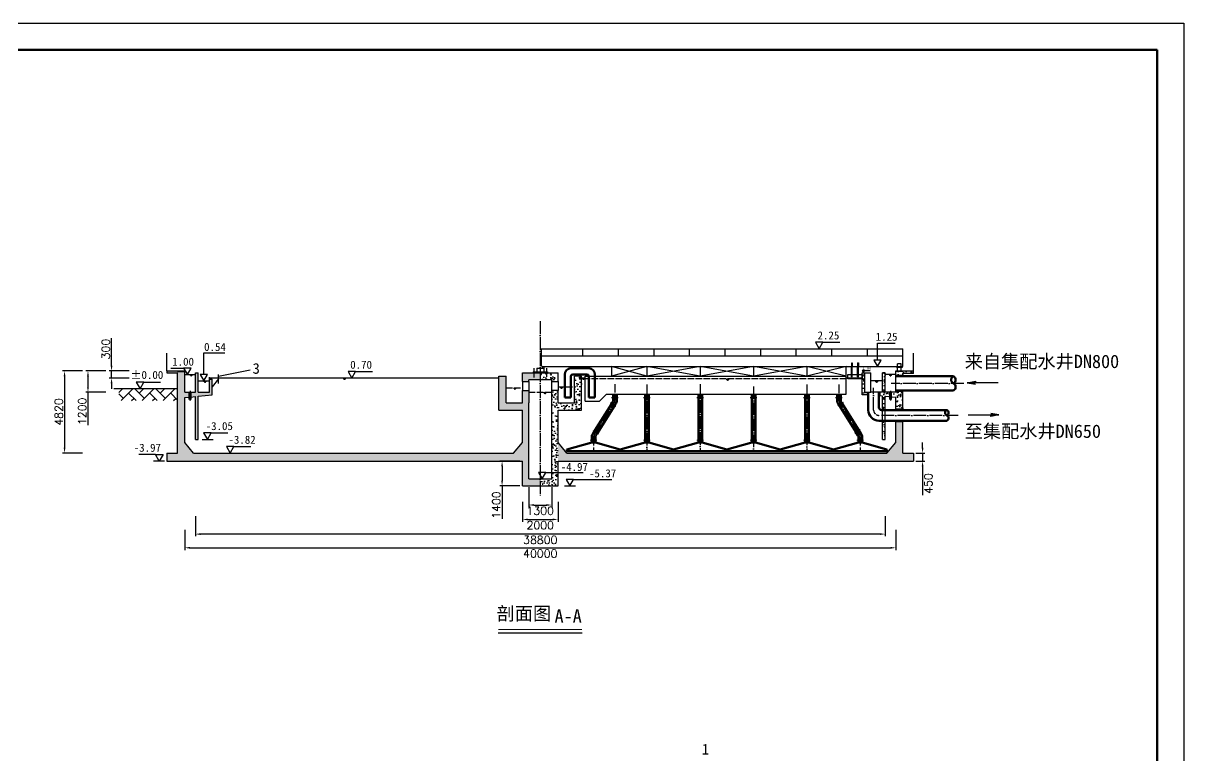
# Model space of a CAD drawing. Header units: millimetres. Extents: x 86531 to 531544, y 38321 to 278850.
# Drawn here: x 147402 to 212681, y 102821 to 144023 of the extents above; entities that cross this region are included whole.
import ezdxf

# ---------------------------------------------------------------- set-up
doc = ezdxf.new("R2010")
doc.units = ezdxf.units.MM
doc.linetypes.add('ACAD_ISO02W100', pattern=[15, 12, -3])
doc.linetypes.add('ACAD_ISO04W100', pattern=[30, 24, -3, 0, -3])
for name, color, linetype, lineweight in [('tukuang', 7, 'Continuous', 60), ('墙体', 7, 'Continuous', 30), ('墙体虚线', 7, 'ACAD_ISO02W100', 30), ('管线', 3, 'Continuous', 50), ('管线虚线', 3, 'ACAD_ISO02W100', 50)]:
    doc.layers.add(name, color=color, linetype=linetype, lineweight=lineweight)
for name, color, linetype in [('中心线', 1, 'ACAD_ISO04W100'), ('细实线', 7, 'Continuous'), ('虚线', 5, 'ACAD_ISO02W100'), ('辅助线', 5, 'Continuous')]:
    doc.layers.add(name, color=color, linetype=linetype)
doc.styles.get("Standard").update_dxf_attribs({"font": 'txt', "bigfont": 'gbcbig.shx'})
doc.dimstyles.new('二沉池', dxfattribs={"dimscale": 0, "dimtxt": 250, "dimasz": 300, "dimexe": 125, "dimexo": 125, "dimgap": 100, "dimtad": 2, "dimdec": 0, "dimtxsty": 'Standard', "dimcen": 2.5, "dimclrt": 7, "dimadec": 0, "dimazin": 0, "dimtfac": 1, "dimtdec": 0, "dimtmove": 0, "dimatfit": 3, "dimfxl": 1000, "dimfxlon": 1, "dimarcsym": 0})
pattern_1 = [(50, (95610.1, 93597.6), (546.554, -47.8173), [57.15, -628.65]), (355, (95610.1, 93597.6), (-105.7285, 573.17), [45.72, -502.92]), (100.451, (95655.65, 93593.6), (440.8275, 525.35), [48.57, -534.27]), (46.1842, (95610.1, 93750), (813.237, -126.127), [85.725, -942.975]), (96.6356, (95677.9, 93739.5), (712.2127, 742.2767), [72.855, -801.405]), (351.184, (95610.1, 93750), (712.214, 742.2754), [68.58, -754.38]), (21, (95686.3, 93711.9), (454.8446, -306.7966), [57.15, -628.65]), (326, (95686.3, 93711.9), (185.406, 552.564), [45.72, -502.92]), (71.4514, (95724.2, 93686.33), (640.2495, 245.7686), [48.57, -534.27]), (37.5, (95610.1, 93597.6), (9.2658, 253.6651), [0, -496.824, 0, -510.54, 0, -504.825]), (7.5, (95610.1, 93597.6), (200.459, 300.5417), [0, -291.084, 0, -485.394, 0, -192.405]), (327.5, (95440.18, 93597.6), (406.7718, -17.18623), [0, -190.5, 0, -594.36, 0, -788.67]), (317.5, (95363.98, 93597.6), (444.3875, 76.2795), [0, -247.65, 0, -394.716, 0, -560.07])]

# ---------------------------------------------------------------- blocks, each defined once
blk = doc.blocks.new('*D15')
at = {"color": 0, "lineweight": -2, "transparency": 16777216}
for p, q in [((175485, 117113), (175485, 115988)), ((177485, 117113), (177485, 115988)), ((175785, 116113), (177185, 116113))]:
    blk.add_line(p, q, dxfattribs=at)
at = {"color": 0, "transparency": 16777216}
for points in [[(175785, 116163), (175785, 116063), (175485, 116113)], [(177185, 116163), (177185, 116063), (177485, 116113)]]:
    blk.add_solid(points, dxfattribs=at)
at = {"layer": 'Defpoints', "color": 0, "transparency": 16777216}
for p in [(175485, 117998), (177485, 117998), (177485, 116113)]:
    blk.add_point(p, dxfattribs=at)
at = {"color": 7, "transparency": 16777216, "insert": (176485, 115788), "char_height": 450, "attachment_point": 5}
blk.add_mtext('2000', dxfattribs=at)
blk = doc.blocks.new('*D16')
at = {"color": 0, "lineweight": -2, "transparency": 16777216}
for p, q in [((175835, 117925), (175835, 116800)), ((177135, 117925), (177135, 116800)), ((176135, 116925), (176835, 116925))]:
    blk.add_line(p, q, dxfattribs=at)
at = {"color": 0, "transparency": 16777216}
for points in [[(176135, 116975), (176135, 116875), (175835, 116925)], [(176835, 116975), (176835, 116875), (177135, 116925)]]:
    blk.add_solid(points, dxfattribs=at)
at = {"layer": 'Defpoints', "color": 0, "transparency": 16777216}
for p in [(175835, 118398), (177135, 118398), (177135, 116925)]:
    blk.add_point(p, dxfattribs=at)
at = {"color": 7, "transparency": 16777216, "insert": (176485, 116600), "char_height": 450, "attachment_point": 5}
blk.add_mtext('1300', dxfattribs=at)
blk = doc.blocks.new('*D17')
at = {"color": 0, "lineweight": -2, "transparency": 16777216}
for p, q in [((157085, 116290), (157085, 115165)), ((195885, 116290), (195885, 115165)), ((195585, 115290), (157385, 115290))]:
    blk.add_line(p, q, dxfattribs=at)
at = {"color": 0, "transparency": 16777216}
for points in [[(157385, 115340), (157385, 115240), (157085, 115290)], [(195585, 115340), (195585, 115240), (195885, 115290)]]:
    blk.add_solid(points, dxfattribs=at)
at = {"layer": 'Defpoints', "color": 0, "transparency": 16777216}
for p in [(157085, 120618), (195885, 120618), (157085, 115290)]:
    blk.add_point(p, dxfattribs=at)
at = {"color": 7, "transparency": 16777216, "insert": (176485, 114965), "char_height": 450, "attachment_point": 5}
blk.add_mtext('38800', dxfattribs=at)
blk = doc.blocks.new('*D18')
at = {"color": 0, "lineweight": -2, "transparency": 16777216}
for p, q in [((156485, 115520), (156485, 114395)), ((196485, 115520), (196485, 114395)), ((156785, 114520), (196185, 114520))]:
    blk.add_line(p, q, dxfattribs=at)
at = {"color": 0, "transparency": 16777216}
for points in [[(156785, 114570), (156785, 114470), (156485, 114520)], [(196185, 114570), (196185, 114470), (196485, 114520)]]:
    blk.add_solid(points, dxfattribs=at)
at = {"layer": 'Defpoints', "color": 0, "transparency": 16777216}
for p in [(156485, 120448), (196485, 120448), (196485, 114520)]:
    blk.add_point(p, dxfattribs=at)
at = {"color": 7, "transparency": 16777216, "insert": (176485, 114195), "char_height": 450, "attachment_point": 5}
blk.add_mtext('40000', dxfattribs=at)
blk = doc.blocks.new('*D19')
at = {"color": 0, "lineweight": -2, "transparency": 16777216}
for p, q in [((150728, 124468), (149603, 124468)), ((149728, 124168), (149728, 120148)), ((150728, 119848), (149603, 119848))]:
    blk.add_line(p, q, dxfattribs=at)
at = {"color": 0, "transparency": 16777216}
for points in [[(149678, 124168), (149778, 124168), (149728, 124468)], [(149678, 120148), (149778, 120148), (149728, 119848)]]:
    blk.add_solid(points, dxfattribs=at)
at = {"layer": 'Defpoints', "color": 0, "transparency": 16777216}
for p in [(156085, 124468), (149728, 119848), (156085, 119848)]:
    blk.add_point(p, dxfattribs=at)
at = {"color": 7, "transparency": 16777216, "insert": (149403, 122158), "char_height": 450, "attachment_point": 5, "rotation": 90}
blk.add_mtext('4820', dxfattribs=at)
blk = doc.blocks.new('*D20')
at = {"color": 0, "lineweight": -2, "transparency": 16777216}
for p, q in [((152045, 124468), (150920, 124468)), ((151045, 124168), (151045, 123568)), ((152045, 123268), (150920, 123268)), ((151045, 123268), (151045, 121418))]:
    blk.add_line(p, q, dxfattribs=at)
at = {"color": 0, "transparency": 16777216}
for points in [[(150995, 124168), (151095, 124168), (151045, 124468)], [(150995, 123568), (151095, 123568), (151045, 123268)]]:
    blk.add_solid(points, dxfattribs=at)
at = {"layer": 'Defpoints', "color": 0, "transparency": 16777216}
for p in [(156485, 124468), (151045, 123268), (156485, 123268)]:
    blk.add_point(p, dxfattribs=at)
at = {"color": 7, "transparency": 16777216, "insert": (150720, 122193), "char_height": 450, "attachment_point": 5, "rotation": 90}
blk.add_mtext('1200', dxfattribs=at)
blk = doc.blocks.new('*D21')
at = {"color": 0, "lineweight": -2, "transparency": 16777216}
for p, q in [((175337, 119398), (174212, 119398)), ((174337, 119098), (174337, 118298)), ((175337, 117998), (174212, 117998)), ((174337, 117998), (174337, 116148))]:
    blk.add_line(p, q, dxfattribs=at)
at = {"color": 0, "transparency": 16777216}
for points in [[(174287, 119098), (174387, 119098), (174337, 119398)], [(174287, 118298), (174387, 118298), (174337, 117998)]]:
    blk.add_solid(points, dxfattribs=at)
at = {"layer": 'Defpoints', "color": 0, "transparency": 16777216}
for p in [(175485, 119398), (174337, 117998), (175485, 117998)]:
    blk.add_point(p, dxfattribs=at)
at = {"color": 7, "transparency": 16777216, "insert": (174012, 116923), "char_height": 450, "attachment_point": 5, "rotation": 90}
blk.add_mtext('1400', dxfattribs=at)
blk = doc.blocks.new('*D22')
at = {"color": 0, "lineweight": -2, "transparency": 16777216}
for p, q in [((152371, 124768), (152371, 126318)), ((153371, 124468), (152246, 124468)), ((153371, 124068), (152246, 124068)), ((152371, 124068), (152371, 124468)), ((152371, 123768), (152371, 123468))]:
    blk.add_line(p, q, dxfattribs=at)
at = {"color": 0, "transparency": 16777216}
for points in [[(152321, 124768), (152421, 124768), (152371, 124468)], [(152321, 123768), (152421, 123768), (152371, 124068)]]:
    blk.add_solid(points, dxfattribs=at)
at = {"layer": 'Defpoints', "color": 0, "transparency": 16777216}
for p in [(152371, 124468), (156485, 124468), (157885, 124068)]:
    blk.add_point(p, dxfattribs=at)
at = {"color": 7, "transparency": 16777216, "insert": (152046, 125693), "char_height": 450, "attachment_point": 5, "rotation": 90}
blk.add_mtext('300', dxfattribs=at)
blk = doc.blocks.new('*D23')
at = {"color": 0, "lineweight": -2, "transparency": 16777216}
for p, q in [((197989, 120148), (197989, 120448)), ((197610, 119848), (198114, 119848)), ((197989, 119848), (197989, 119398)), ((197610, 119398), (198114, 119398)), ((197989, 119098), (197989, 117473))]:
    blk.add_line(p, q, dxfattribs=at)
at = {"color": 0, "transparency": 16777216}
for points in [[(197939, 120148), (198039, 120148), (197989, 119848)], [(197939, 119098), (198039, 119098), (197989, 119398)]]:
    blk.add_solid(points, dxfattribs=at)
at = {"layer": 'Defpoints', "color": 0, "transparency": 16777216}
for p in [(197485, 119848), (197485, 119398), (197989, 119398)]:
    blk.add_point(p, dxfattribs=at)
at = {"color": 7, "transparency": 16777216, "insert": (198314, 118135), "char_height": 450, "attachment_point": 5, "rotation": 90}
blk.add_mtext('450', dxfattribs=at)

msp = doc.modelspace()

# ---------------------------------------------------------------- hatches: boundary and pattern name
h = msp.add_hatch()
h.set_pattern_fill('AR-HBONE', color=256, scale=104.47541, style=0)
h.set_pattern_definition([(45, (146831.46, 73573.64), (5e-14, 591.002), [1253.705, -417.902]), (135, (147126.96, 73869.14), (5e-14, 591.002), [1253.705, -417.902])])
h.paths.add_polyline_path([(156086.06549, 123454.09941), (152783.26105, 123454.09941), (152783.26105, 122794.58066), (156086.06549, 122794.58066)])
at = {"layer": '墙体', "lineweight": -3}
h = msp.add_hatch(dxfattribs=at)
h.set_pattern_fill('AR-CONC', color=256, scale=3, style=0)
h.set_pattern_definition(pattern_1)
h.paths.add_polyline_path([(175835.23077, 122667.59865), (175835.23077, 123367.59865), (175485.23077, 123367.59865), (175485.23077, 122667.59865), (174560.23077, 122667.59865), (174560.23077, 124167.59865), (174160.23077, 124167.59865), (174160.23077, 122267.59865), (175485.23077, 122267.59865), (175485.23077, 120438.46055), (174985.23077, 119847.59865), (156985.23077, 119847.59865), (156485.23077, 120447.56963), (156485.23077, 122967.59865), (156760.23077, 122994.21156), (156760.23077, 123267.59865), (156485.23077, 123267.59865), (156485.23077, 124437.59865), (156085.23077, 124437.59865), (156085.23077, 124467.59865), (155485.23077, 124467.59865), (155485.23077, 124367.59865), (156085.23077, 124367.59865), (156085.23077, 120597.59865), (156085.23077, 119847.59865), (155485.23077, 119847.59865), (155485.23077, 119397.59865), (175485.23077, 119397.59865), (175485.23077, 117997.59865), (176485.23077, 117997.59865), (176485.23077, 118397.59865), (175835.23077, 118397.59865)])
h.paths.add_polyline_path([(156485.23077, 124467.59865), (156085.23077, 124467.59865), (156085.23077, 124437.59865), (156485.23077, 124437.59865)])
h.paths.add_polyline_path([(158035.23077, 124007.59865), (157885.23077, 124007.59865), (157885.23077, 123267.59865), (157235.23077, 123267.59865), (157235.23077, 124367.59865), (157085.23077, 124367.59865), (157085.23077, 123267.59865), (156810.23077, 123267.59865), (156810.23077, 122999.05027), (157085.23077, 123025.66317), (157085.23077, 120617.59865), (157235.23077, 120617.59865), (157235.23077, 123040.1793), (158035.23077, 123117.59865)], flags=17)
h.paths.add_polyline_path([(176080.23077, 124352.59865), (176080.23077, 124367.59865), (175485.23077, 124367.59865), (175485.23077, 123867.59865), (175835.23077, 123867.59865), (175835.23077, 123967.59865), (176485.23077, 123967.59865), (176485.23077, 124367.59865), (176180.23077, 124367.59865), (176180.23077, 124352.59865)])
h = msp.add_hatch(dxfattribs=at)
h.set_pattern_fill('AR-CONC', color=256, scale=3, style=0)
h.set_pattern_definition(pattern_1)
h.paths.add_polyline_path([(178810.23077, 124167.59865), (178410.23077, 124167.59865), (178410.23077, 122667.59865), (177485.23077, 122667.59865), (177485.23077, 123367.59865), (177135.23077, 123367.59865), (177135.23077, 118397.59865), (176485.23077, 118397.59865), (176485.23077, 117997.59865), (177485.23077, 117997.59865), (177485.23077, 122267.59865), (178810.23077, 122267.59865)])
h.paths.add_polyline_path([(177485.23077, 124367.59865), (176890.23077, 124367.59865), (176890.23077, 124352.59865), (176790.23077, 124352.59865), (176790.23077, 124367.59865), (176485.23077, 124367.59865), (176485.23077, 123967.59865), (177135.23077, 123967.59865), (177135.23077, 123867.59865), (177485.23077, 123867.59865)])
h = msp.add_hatch(dxfattribs=at)
h.set_pattern_fill('AR-CONC', color=256, scale=3, style=0)
h.set_pattern_definition(pattern_1)
h.paths.add_polyline_path([(195885.23077, 121667.59865), (195735.23077, 121667.59865), (195735.23077, 120617.59865), (195885.23077, 120617.59865)])
h.paths.add_polyline_path([(195885.23077, 123025.66317), (196160.23077, 122999.05027), (196160.23077, 123267.59865), (195885.23077, 123267.59865), (195885.23077, 124367.59865), (195735.23077, 124367.59865), (195735.23077, 123267.59865), (195560.23077, 123267.59865), (195560.23077, 123057.11478), (195735.23077, 123040.1793), (195735.23077, 122267.59865), (195885.23077, 122267.59865)])
h.paths.add_polyline_path([(194735.23077, 124067.59865), (194585.23077, 124067.59865), (194585.23077, 124017.59865), (194585.23077, 123767.59865), (194585.23077, 123117.59865), (194910.23077, 123117.59865), (194910.23077, 123267.59865), (194735.23077, 123267.59865)])
h.paths.add_polyline_path([(194735.23077, 124367.59865), (194585.23077, 124367.59865), (194585.23077, 124067.59865), (194735.23077, 124067.59865)])
at = {"layer": '墙体'}
h = msp.add_hatch(dxfattribs=at)
h.set_pattern_fill('AR-CONC', color=256, scale=3, style=0)
h.set_pattern_definition(pattern_1)
h.paths.add_polyline_path([(197485.23077, 124467.59865), (196885.23077, 124467.59865), (196885.23077, 124437.59865), (196485.23077, 124437.59865), (196485.23077, 124197.59865), (196885.23077, 124197.59865), (196885.23077, 124317.59865), (197485.23077, 124317.59865)])
h = msp.add_hatch(dxfattribs=at)
h.set_pattern_fill('AR-CONC', color=256, scale=3, style=0)
h.set_pattern_definition(pattern_1)
h.paths.add_polyline_path([(196885.23077, 124467.59865), (196485.23077, 124467.59865), (196485.23077, 124437.59865), (196885.23077, 124437.59865)])
at = {"layer": '墙体', "lineweight": -3}
h = msp.add_hatch(dxfattribs=at)
h.set_pattern_fill('AR-CONC', color=256, scale=3, style=0)
h.set_pattern_definition(pattern_1)
h.paths.add_polyline_path([(196885.23077, 123337.59865), (196485.23077, 123337.59865), (196485.23077, 123267.59865), (196210.23077, 123267.59865), (196210.23077, 122994.21156), (196485.23077, 122967.59865), (196485.23077, 122292.59865), (196885.23077, 122292.59865)])
h = msp.add_hatch(dxfattribs=at)
h.set_pattern_fill('AR-CONC', color=256, scale=3, style=0)
h.set_pattern_definition(pattern_1)
h.paths.add_polyline_path([(197485.23077, 119847.59865), (196885.23077, 119847.59865), (196885.23077, 121642.59865), (196485.23077, 121642.59865), (196485.23077, 120447.56963), (195985.23077, 119847.59865), (177985.23077, 119847.59865), (177485.23077, 120438.46055), (177485.23077, 119397.59865), (197485.23077, 119397.59865)])

# ---------------------------------------------------------------- linework, layer by layer
for p, q in [((86530.83931, 144022.57229), (212680.83931, 144022.57229)), ((212680.83931, 144022.57229), (212680.83931, 54922.57229)), ((192385.65988, 126080.41084), (193331.81192, 126080.41084)), ((195448.67022, 125080.41044), (195448.67022, 126024.99883)), ((195448.67022, 126024.99883), (196445.74019, 126024.99883)), ((155485.23077, 124467.59865), (155485.23077, 125467.59865)), ((157560.23077, 124270.41044), (157560.23077, 125491.57551)), ((157560.23077, 125491.57551), (158749.3466, 125491.57551)), ((176535.23077, 125717.59865), (176535.23077, 124767.59865)), ((197485.23077, 124467.59865), (197485.23077, 125467.59865)), ((193685.23077, 123167.59865), (193685.23077, 124717.59865)), ((193985.23077, 124142.59865), (193985.23077, 124717.59865)), ((194035.23077, 124142.59865), (194035.23077, 124717.59865)), ((194335.23077, 124142.59865), (194335.23077, 124717.59865)), ((194385.23077, 124142.59865), (194385.23077, 124717.59865)), ((155699.57311, 124630.41044), (156425.23311, 124630.41044)), ((156485.23077, 124267.59865), (157085.23077, 124267.59865)), ((156769.18961, 124244.61393), (156930.20861, 124244.61393)), ((156803.69368, 124221.62914), (156900.30501, 124221.62914)), ((156835.89746, 124198.64442), (156872.70183, 124198.64442)), ((174160.23077, 124067.59865), (157885.23077, 124067.59865)), ((158385.23077, 124174.12213), (160173.45968, 124536.90445)), ((165390.52902, 124044.61393), (165551.54803, 124044.61393)), ((166099.31068, 124430.41044), (167045.46271, 124430.41044)), ((179010.23077, 124067.59865), (178810.23077, 124067.59865)), ((178826.0775, 124044.61393), (178987.0965, 124044.61393)), ((179010.23077, 122767.59865), (179010.23077, 124167.59865)), ((179010.23077, 124167.59865), (193685.23077, 124167.59865)), ((194585.23077, 124067.59865), (193685.23077, 124067.59865)), ((193785.23077, 124017.59865), (193785.23077, 124267.59865)), ((193785.23077, 124267.59865), (194585.23077, 124267.59865)), ((193985.23077, 124142.59865), (194035.23077, 124142.59865)), ((194335.23077, 124142.59865), (194385.23077, 124142.59865)), ((194585.23077, 124267.59865), (194585.23077, 124017.59865)), ((194730.05385, 124488.53605), (195045.43786, 124488.53605)), ((196485.23077, 124267.59865), (195885.23077, 124267.59865)), ((196101.0775, 124244.61393), (196262.0965, 124244.61393)), ((196135.58157, 124221.62914), (196232.19289, 124221.62914)), ((196167.78534, 124198.64442), (196204.58971, 124198.64442)), ((156085.23077, 123467.59865), (152499.01603, 123467.59865)), ((154183.79359, 123830.41044), (155129.94562, 123830.41044)), ((157235.23077, 123907.59865), (157885.23077, 123907.59865)), ((157547.43994, 123884.61393), (157708.45894, 123884.61393)), ((157581.94401, 123861.62914), (157678.55534, 123861.62914)), ((157614.14779, 123838.64442), (157650.95216, 123838.64442)), ((158385.23077, 124017.59865), (158035.23077, 123562.59865)), ((165425.03309, 124021.62914), (165521.64442, 124021.62914)), ((165457.23687, 123998.64442), (165494.04124, 123998.64442)), ((174975.63746, 123494.61393), (175136.65646, 123494.61393)), ((175010.14153, 123471.62914), (175106.75286, 123471.62914)), ((175042.3453, 123448.64442), (175079.14967, 123448.64442)), ((177135.23077, 123967.59865), (175835.23077, 123967.59865)), ((177596.35996, 123544.61393), (177757.37897, 123544.61393)), ((177630.86404, 123521.62914), (177727.47536, 123521.62914)), ((177663.06781, 123498.64442), (177699.87218, 123498.64442)), ((178860.58157, 124021.62914), (178957.19289, 124021.62914)), ((178892.78534, 123998.64442), (178929.58971, 123998.64442)), ((186950.12472, 123994.61393), (187111.14372, 123994.61393)), ((186984.62879, 123971.62914), (187081.24012, 123971.62914)), ((187016.83256, 123948.64442), (187053.63693, 123948.64442)), ((194585.23077, 124017.59865), (193785.23077, 124017.59865)), ((195735.23077, 123907.59865), (195085.23077, 123907.59865)), ((195326.0775, 123884.61393), (195487.0965, 123884.61393)), ((195360.58157, 123861.62914), (195457.19289, 123861.62914)), ((195392.78534, 123838.64442), (195429.58971, 123838.64442)), ((176672.15854, 123244.61393), (176833.17754, 123244.61393)), ((176706.66261, 123221.62914), (176803.27394, 123221.62914)), ((176738.86639, 123198.64442), (176775.67076, 123198.64442)), ((179010.23077, 122767.59865), (179810.23077, 122767.59865)), ((179810.23077, 122767.59865), (180204.47915, 123167.59865)), ((180204.47915, 123167.59865), (193685.23077, 123167.59865)), ((157969.23079, 120980.41044), (158915.38282, 120980.41044)), ((157463.39922, 120617.59865), (158084.30047, 120617.59865)), ((159251.51537, 120210.41044), (160197.6674, 120210.41044)), ((154846.80006, 119760.41044), (153900.64802, 119760.41044)), ((158956.19269, 119847.59865), (159134.07046, 119847.59865)), ((155352.63162, 119397.59865), (154731.73038, 119397.59865)), ((176797.12291, 118760.41044), (178896.38794, 118760.41044)), ((178354.09188, 118360.41044), (180509.38361, 118360.41044)), ((177848.26032, 117997.59865), (178469.16156, 117997.59865)), ((178839.34439, 109712.52411), (174124.78468, 109712.52411))]:
    msp.add_line(p, q)
for points in [[(192176.1904, 125717.59905), (192385.65988, 126080.41084), (191966.72092, 126080.41084)], [(195448.67022, 124717.59865), (195658.1397, 125080.41044), (195239.20074, 125080.41044)], [(156634.70259, 124267.59865), (156844.17208, 124630.41044), (156425.23311, 124630.41044)], [(157560.23077, 123907.59865), (157769.70025, 124270.41044), (157350.76129, 124270.41044)], [(165889.84119, 124067.59865), (166099.31068, 124430.41044), (165680.37171, 124430.41044)], [(194660.23069, 124367.59879), (194730.05385, 124488.53605), (194590.40753, 124488.53605)], [(153974.32411, 123467.59865), (154183.79359, 123830.41044), (153764.85462, 123830.41044)], [(157759.7613, 120617.59865), (157969.23079, 120980.41044), (157550.29182, 120980.41044)], [(159042.04589, 119847.59865), (159251.51537, 120210.41044), (158832.57641, 120210.41044)], [(155056.26954, 119397.59865), (154846.80006, 119760.41044), (155265.73902, 119760.41044)], [(176587.65343, 118397.59865), (176797.12291, 118760.41044), (176378.18395, 118760.41044)], [(178144.6224, 117997.59865), (178354.09188, 118360.41044), (177935.15292, 118360.41044)]]:
    msp.add_lwpolyline(points, close=True)
at = {"const_width": 10}
for points in [[(194015.23077, 124237.59865, -1), (194005.23077, 124237.59865, -1)], [(194015.23077, 124177.59865, -1), (194005.23077, 124177.59865, -1)], [(194365.23077, 124237.59865, -1), (194355.23077, 124237.59865, -1)], [(194365.23077, 124177.59865, -1), (194355.23077, 124177.59865, -1)]]:
    msp.add_lwpolyline(points, format="xyb", close=True, dxfattribs=at)
at = {"const_width": 52.2377}
msp.add_lwpolyline([(178839.34439, 109928.74268), (174124.78468, 109928.74268)], dxfattribs=at)
at = {"layer": 'Defpoints'}
for p, q in [((180485.23077, 124717.59865), (180485.23077, 124167.59865)), ((182485.23077, 124717.59865), (180485.23077, 124167.59865)), ((182485.23077, 124167.59865), (180485.23077, 124717.59865)), ((182485.23077, 124717.59865), (182485.23077, 124167.59865)), ((185485.23077, 124167.59865), (182485.23077, 124717.59865)), ((185485.23077, 124717.59865), (182485.23077, 124167.59865)), ((185485.23077, 124717.59865), (185485.23077, 124167.59865)), ((188485.23077, 124717.59865), (185485.23077, 124167.59865)), ((188485.23077, 124167.59865), (185485.23077, 124717.59865)), ((188485.23077, 124717.59865), (188485.23077, 124167.59865)), ((191485.23077, 124167.59865), (188485.23077, 124717.59865)), ((191485.23077, 124717.59865), (188485.23077, 124167.59865)), ((191485.23077, 124717.59865), (191485.23077, 124167.59865)), ((193685.23077, 124717.59865), (191485.23077, 124167.59865)), ((193685.23077, 124167.59865), (191485.23077, 124717.59865))]:
    msp.add_line(p, q, dxfattribs=at)
at = {"layer": 'tukuang'}
for p, q in [((90280.83931, 142522.57229), (211180.83931, 142522.57229)), ((211180.83931, 142522.57229), (211180.83931, 56422.57229)), ((211180.83931, 142522.57229), (211180.83931, 56422.57229))]:
    msp.add_line(p, q, dxfattribs=at)
at = {"layer": '中心线', "ltscale": 30}
for p, q in [((176485.23077, 127262.02332), (176485.23077, 117449.83257)), ((182485.23077, 123697.40255), (182485.23077, 119947.59865)), ((185485.23077, 123717.39907), (185485.23077, 119947.59865)), ((188485.23077, 123590.81543), (188485.23077, 119947.59865)), ((191485.23077, 123710.38809), (191485.23077, 119947.59865)), ((195235.23077, 122267.59865), (195235.23077, 123516.68201)), ((200301.03759, 123767.59865), (196220.35841, 123767.59865)), ((179515.63111, 120867.55957), (180654.83043, 122690.27849)), ((194454.83043, 120867.55957), (193315.63111, 122690.27849)), ((199989.52964, 121967.59865), (195535.23077, 121967.59865))]:
    msp.add_line(p, q, dxfattribs=at)
at = {"layer": '中心线', "ltscale": 10}
for p, q in [((176130.23077, 124619.15663), (176130.23077, 124094.02914)), ((176840.23077, 124619.15663), (176840.23077, 124126.04904)), ((196857.04241, 124667.59865), (196524.26517, 124667.59865)), ((196185.23077, 123340.74254), (196185.23077, 122799.8798))]:
    msp.add_line(p, q, dxfattribs=at)
at = {"layer": '中心线'}
for p, q in [((193985.23077, 124142.59865), (193985.23077, 124142.59865)), ((156785.23077, 123340.74254), (156785.23077, 122799.8798))]:
    msp.add_line(p, q, dxfattribs=at)
at = {"layer": '中心线', "ltscale": 20}
for p, q in [((180685.23077, 123730.73008), (180685.23077, 122796.27828)), ((193285.23077, 123701.14174), (193285.23077, 122796.27828)), ((179485.23077, 120761.55979), (179485.23077, 119947.59865)), ((194485.23077, 120761.55979), (194485.23077, 119947.59865))]:
    msp.add_line(p, q, dxfattribs=at)
at = {"layer": '中心线', "ltscale": 10}
for centre, radius, start, end in [((180485.23077, 122796.27828), 200, 327.9946167916, 0), ((193485.23077, 122796.27828), 200, 180, 212.0053832084), ((195535.23077, 122267.59865), 300, 180, 270), ((179685.23077, 120761.55979), 200, 147.9946167916, 180), ((194285.23077, 120761.55979), 200, 0, 32.0053832084)]:
    msp.add_arc(centre, radius, start, end, dxfattribs=at)
at = {"layer": '墙体', "lineweight": -3}
for p, q in [((176535.23077, 125717.59865), (196885.23077, 125717.59865)), ((178885.23077, 125317.59865), (178885.23077, 125717.59865)), ((180885.23077, 125317.59865), (180885.23077, 125717.59865)), ((182885.23077, 125317.59865), (182885.23077, 125717.59865)), ((184885.23077, 125317.59865), (184885.23077, 125717.59865)), ((186885.23077, 125317.59865), (186885.23077, 125717.59865)), ((186885.23077, 125317.59865), (186885.23077, 125717.59865)), ((188885.23077, 125317.59865), (188885.23077, 125717.59865)), ((190885.23077, 125317.59865), (190885.23077, 125717.59865)), ((192885.23077, 125317.59865), (192885.23077, 125717.59865)), ((194885.23077, 125317.59865), (194885.23077, 125717.59865)), ((196885.23077, 124717.59865), (196885.23077, 125717.59865)), ((176535.23077, 125317.59865), (196885.23077, 125317.59865)), ((176585.23077, 124717.59865), (176535.23077, 124767.59865)), ((176585.23077, 124717.59865), (176585.23077, 124617.59865)), ((176585.23077, 124717.59865), (196885.23077, 124717.59865)), ((176685.23077, 124717.59865), (176685.23077, 124367.59865)), ((158385.23077, 123767.59865), (158385.23077, 124267.59865)), ((176080.23077, 124417.59865), (176080.23077, 124352.59865)), ((176080.23077, 124417.59865), (176890.23077, 124417.59865)), ((176080.23077, 124352.59865), (176180.23077, 124352.59865)), ((176180.23077, 124367.59865), (176180.23077, 124352.59865)), ((176285.23077, 124617.59865), (176285.23077, 124367.59865)), ((176285.23077, 124617.59865), (176685.23077, 124617.59865)), ((176790.23077, 124367.59865), (176790.23077, 124352.59865)), ((176790.23077, 124352.59865), (176890.23077, 124352.59865)), ((176890.23077, 124417.59865), (176890.23077, 124352.59865))]:
    msp.add_line(p, q, dxfattribs=at)
at = {"layer": '墙体'}
for p, q in [((155485.23077, 124467.59865), (156485.23077, 124467.59865)), ((155485.23077, 124467.59865), (155485.23077, 124367.59865)), ((155485.23077, 124367.59865), (156085.23077, 124367.59865)), ((156085.23077, 124437.59865), (156085.23077, 124467.59865)), ((156085.23077, 124437.59865), (156485.23077, 124437.59865)), ((156085.23077, 120597.59865), (156085.23077, 124367.59865)), ((156485.23077, 123267.59865), (156485.23077, 124467.59865)), ((157085.23077, 124367.59865), (157235.23077, 124367.59865)), ((157085.23077, 123267.59865), (157085.23077, 124367.59865)), ((157235.23077, 123267.59865), (157235.23077, 124367.59865)), ((157885.23077, 123267.59865), (157885.23077, 124113.59865)), ((174160.23077, 122267.59865), (174160.23077, 124167.59865)), ((174160.23077, 124167.59865), (174560.23077, 124167.59865)), ((174560.23077, 122667.59865), (174560.23077, 124167.59865)), ((175485.23077, 124367.59865), (177485.23077, 124367.59865)), ((175485.23077, 123867.59865), (175485.23077, 124367.59865)), ((177485.23077, 123867.59865), (177485.23077, 124367.59865)), ((178810.23077, 124167.59865), (178410.23077, 124167.59865)), ((178410.23077, 122667.59865), (178410.23077, 124167.59865)), ((178810.23077, 122267.59865), (178810.23077, 124167.59865)), ((194585.23077, 123117.59865), (194585.23077, 124367.59865)), ((194585.23077, 124367.59865), (194735.23077, 124367.59865)), ((194585.23077, 123767.59865), (194585.23077, 124267.59865)), ((194735.23077, 123267.59865), (194735.23077, 124367.59865)), ((194735.23077, 124367.59865), (195085.23077, 124367.59865)), ((195085.23077, 123267.59865), (195085.23077, 124367.59865)), ((195885.23077, 124367.59865), (195735.23077, 124367.59865)), ((195735.23077, 123267.59865), (195735.23077, 124367.59865)), ((195885.23077, 123267.59865), (195885.23077, 124367.59865)), ((196485.23077, 124467.59865), (197485.23077, 124467.59865)), ((196485.23077, 123267.59865), (196485.23077, 124467.59865)), ((196885.23077, 124437.59865), (196485.23077, 124437.59865)), ((196885.23077, 124437.59865), (196885.23077, 124467.59865)), ((197485.23077, 124317.59865), (196885.23077, 124317.59865)), ((196885.23077, 124167.59865), (196885.23077, 124317.59865)), ((197485.23077, 124317.59865), (197485.23077, 124467.59865)), ((157885.23077, 124007.59865), (158035.23077, 124007.59865)), ((158035.23077, 123117.59865), (158035.23077, 124007.59865)), ((175485.23077, 123867.59865), (175835.23077, 123867.59865)), ((175485.23077, 123867.59865), (175485.23077, 123367.59865)), ((175835.23077, 123867.59865), (175835.23077, 123967.59865)), ((175835.23077, 123867.59865), (175835.23077, 123367.59865)), ((177135.23077, 123867.59865), (177135.23077, 123967.59865)), ((177135.23077, 123867.59865), (177485.23077, 123867.59865)), ((177135.23077, 123367.59865), (177135.23077, 123867.59865)), ((177485.23077, 123867.59865), (177485.23077, 123367.59865)), ((156485.23077, 123267.59865), (157085.23077, 123267.59865)), ((156485.23077, 122967.59865), (156760.23077, 122994.21156)), ((156485.23077, 120447.56963), (156485.23077, 122967.59865)), ((156810.23077, 122999.05027), (157085.23077, 123025.66317)), ((157085.23077, 120617.59865), (157085.23077, 123025.66317)), ((157235.23077, 123267.59865), (157885.23077, 123267.59865)), ((157235.23077, 123040.1793), (158035.23077, 123117.59865)), ((157235.23077, 120617.59865), (157235.23077, 123040.1793)), ((175485.23077, 122667.59865), (175485.23077, 123367.59865)), ((175835.23077, 123367.59865), (175835.23077, 122667.59865)), ((177135.23077, 118397.59865), (177135.23077, 123367.59865)), ((177485.23077, 123367.59865), (177135.23077, 123367.59865)), ((177485.23077, 122667.59865), (177485.23077, 123367.59865)), ((194935.23077, 123117.59865), (194585.23077, 123117.59865)), ((194735.23077, 123267.59865), (195085.23077, 123267.59865)), ((195735.23077, 123267.59865), (195085.23077, 123267.59865)), ((195735.23077, 123040.1793), (195535.23077, 123059.53414)), ((195735.23077, 120617.59865), (195735.23077, 123040.1793)), ((196485.23077, 123267.59865), (195885.23077, 123267.59865)), ((195885.23077, 120617.59865), (195885.23077, 123025.66317)), ((196485.23077, 122967.59865), (195885.23077, 123025.66317)), ((196485.23077, 122267.59865), (196485.23077, 122967.59865)), ((196885.23077, 122267.59865), (196885.23077, 123367.59865)), ((174160.23077, 122267.59865), (175485.23077, 122267.59865)), ((174560.23077, 122667.59865), (175485.23077, 122667.59865)), ((175485.23077, 120438.46055), (175485.23077, 122267.59865)), ((175835.23077, 118397.59865), (175835.23077, 122667.59865)), ((177485.23077, 122667.59865), (178410.23077, 122667.59865)), ((177485.23077, 122267.59865), (178810.23077, 122267.59865)), ((177485.23077, 120438.46055), (177485.23077, 122267.59865)), ((196485.23077, 120447.56963), (196485.23077, 121667.59865)), ((196885.23077, 119847.59865), (196885.23077, 121667.59865)), ((156085.23077, 119847.59865), (156085.23077, 120597.59865)), ((156985.23077, 119847.59865), (156485.23077, 120447.56963)), ((157085.23077, 120617.59865), (157235.23077, 120617.59865)), ((174985.23077, 119847.59865), (175485.23077, 120438.46055)), ((177985.23077, 119847.59865), (177485.23077, 120438.46055)), ((195735.23077, 120617.59865), (195885.23077, 120617.59865)), ((195985.23077, 119847.59865), (196485.23077, 120447.56963)), ((155485.23077, 119847.59865), (156085.23077, 119847.59865)), ((155485.23077, 119847.59865), (155485.23077, 119397.59865)), ((156985.23077, 119847.59865), (174985.23077, 119847.59865)), ((177985.23077, 119847.59865), (195985.23077, 119847.59865)), ((196885.23077, 119847.59865), (197485.23077, 119847.59865)), ((197485.23077, 119847.59865), (197485.23077, 119397.59865)), ((155485.23077, 119397.59865), (175485.23077, 119397.59865)), ((175485.23077, 117997.59865), (175485.23077, 119397.59865)), ((177485.23077, 119397.59865), (197485.23077, 119397.59865)), ((177485.23077, 117997.59865), (177485.23077, 119397.59865)), ((175835.23077, 118397.59865), (177135.23077, 118397.59865)), ((175485.23077, 117997.59865), (177485.23077, 117997.59865))]:
    msp.add_line(p, q, dxfattribs=at)
at = {"layer": '墙体虚线'}
msp.add_line((175485.23077, 123367.59865), (175835.23077, 123367.59865), dxfattribs=at)
at = {"layer": '管线'}
for p, q in [((177860.23077, 122967.59865), (177860.23077, 124267.59865)), ((179210.23077, 124617.59865), (178210.23077, 124617.59865)), ((178210.23077, 122967.59865), (178210.23077, 124167.59865)), ((179110.23077, 124267.59865), (178310.23077, 124267.59865)), ((179210.23077, 122967.59865), (179210.23077, 124167.59865)), ((179560.23077, 122967.59865), (179560.23077, 124267.59865)), ((196885.23077, 124197.59865), (196485.23077, 124197.59865)), ((199721.7588, 124167.59865), (196485.23077, 124167.59865)), ((196685.23077, 124227.59865), (196685.23077, 124197.59865)), ((156760.23077, 122994.21156), (156760.23077, 122867.59865)), ((156760.23077, 122867.59865), (156810.23077, 122867.59865)), ((156810.23077, 122999.05027), (156810.23077, 122867.59865)), ((178210.23077, 122967.59865), (177860.23077, 122967.59865)), ((179560.23077, 122967.59865), (179210.23077, 122967.59865)), ((180555.23077, 122981.93847), (180815.23077, 122981.93847)), ((180555.23077, 122981.93847), (180555.23077, 122941.93847)), ((180555.23077, 122961.93847), (180815.23077, 122961.93847)), ((180555.23077, 122941.93847), (180815.23077, 122941.93847)), ((180585.23077, 123167.59865), (180585.23077, 122981.93847)), ((180585.23077, 122941.93847), (180585.23077, 122824.9579)), ((180785.23077, 123167.59865), (180785.23077, 122981.93847)), ((180785.23077, 122941.93847), (180785.23077, 122766.48644)), ((180815.23077, 122981.93847), (180815.23077, 122941.93847)), ((182355.23077, 122981.93847), (182615.23077, 122981.93847)), ((182355.23077, 122981.93847), (182355.23077, 122941.93847)), ((182355.23077, 122961.93847), (182615.23077, 122961.93847)), ((182355.23077, 122941.93847), (182615.23077, 122941.93847)), ((182385.23077, 123167.59865), (182385.23077, 122981.93847)), ((182385.23077, 122941.93847), (182385.23077, 120587.59865)), ((182585.23077, 123167.59865), (182585.23077, 122981.93847)), ((182585.23077, 122941.93847), (182585.23077, 120587.59865)), ((182615.23077, 122981.93847), (182615.23077, 122941.93847)), ((185355.23077, 122981.93847), (185615.23077, 122981.93847)), ((185355.23077, 122981.93847), (185355.23077, 122941.93847)), ((185355.23077, 122961.93847), (185615.23077, 122961.93847)), ((185355.23077, 122941.93847), (185615.23077, 122941.93847)), ((185385.23077, 123167.59865), (185385.23077, 122981.93847)), ((185385.23077, 122941.93847), (185385.23077, 120587.59865)), ((185585.23077, 123167.59865), (185585.23077, 122981.93847)), ((185585.23077, 122941.93847), (185585.23077, 120587.59865)), ((185615.23077, 122981.93847), (185615.23077, 122941.93847)), ((188355.23077, 122981.93847), (188615.23077, 122981.93847)), ((188355.23077, 122981.93847), (188355.23077, 122941.93847)), ((188355.23077, 122961.93847), (188615.23077, 122961.93847)), ((188355.23077, 122941.93847), (188615.23077, 122941.93847)), ((188385.23077, 123167.59865), (188385.23077, 122981.93847)), ((188385.23077, 122941.93847), (188385.23077, 120587.59865)), ((188585.23077, 123167.59865), (188585.23077, 122981.93847)), ((188585.23077, 122941.93847), (188585.23077, 120587.59865)), ((188615.23077, 122981.93847), (188615.23077, 122941.93847)), ((191355.23077, 122981.93847), (191615.23077, 122981.93847)), ((191355.23077, 122981.93847), (191355.23077, 122941.93847)), ((191355.23077, 122961.93847), (191615.23077, 122961.93847)), ((191355.23077, 122941.93847), (191615.23077, 122941.93847)), ((191385.23077, 123167.59865), (191385.23077, 122981.93847)), ((191385.23077, 122941.93847), (191385.23077, 120587.59865)), ((191585.23077, 123167.59865), (191585.23077, 122981.93847)), ((191585.23077, 122941.93847), (191585.23077, 120587.59865)), ((191615.23077, 122981.93847), (191615.23077, 122941.93847)), ((193415.23077, 122981.93847), (193155.23077, 122981.93847)), ((193155.23077, 122981.93847), (193155.23077, 122941.93847)), ((193415.23077, 122961.93847), (193155.23077, 122961.93847)), ((193415.23077, 122941.93847), (193155.23077, 122941.93847)), ((193185.23077, 123167.59865), (193185.23077, 122981.93847)), ((193185.23077, 122941.93847), (193185.23077, 122766.48644)), ((193385.23077, 123167.59865), (193385.23077, 122981.93847)), ((193385.23077, 122941.93847), (193385.23077, 122824.9579)), ((193415.23077, 122981.93847), (193415.23077, 122941.93847)), ((194910.23077, 123187.59865), (194870.23077, 123187.59865)), ((194910.23077, 123267.59865), (194910.23077, 123117.59865)), ((194935.23077, 123267.59865), (194935.23077, 122267.59865)), ((195535.23077, 123267.59865), (195535.23077, 122417.59865)), ((195560.23077, 123267.59865), (195560.23077, 123057.11478)), ((195600.23077, 123187.59865), (195560.23077, 123187.59865)), ((196160.23077, 122999.05027), (196160.23077, 122867.59865)), ((196210.23077, 122867.59865), (196160.23077, 122867.59865)), ((196210.23077, 122994.21156), (196210.23077, 122867.59865)), ((199721.7588, 123367.59865), (196485.23077, 123367.59865)), ((196885.23077, 123337.59865), (196485.23077, 123337.59865)), ((196685.23077, 123337.59865), (196685.23077, 123307.59865)), ((179547.40489, 121107.07726), (180483.33211, 122604.56081)), ((179717.09977, 121001.07941), (180653.3617, 122498.23072)), ((180489.69624, 122671.3473), (180457.88306, 122620.47569)), ((180457.88306, 122620.47569), (180678.79751, 122482.32412)), ((180473.78965, 122645.91149), (180694.7041, 122507.75993)), ((180489.69624, 122671.3473), (180710.6107, 122533.19574)), ((180515.13205, 122655.44071), (180554.83043, 122718.95811)), ((180710.6107, 122533.19574), (180678.79751, 122482.32412)), ((180685.17489, 122549.10233), (180754.80281, 122660.44248)), ((193262.59419, 122585.38922), (193215.65872, 122660.44248)), ((193458.31768, 122707.78731), (193237.40323, 122569.63575)), ((193237.40323, 122569.63575), (193269.21642, 122518.76413)), ((193474.22428, 122682.3515), (193253.30983, 122544.19994)), ((193490.13087, 122656.91569), (193269.21642, 122518.76413)), ((194230.67873, 121037.35125), (193294.40738, 122534.51761)), ((193432.64648, 122691.73351), (193415.63111, 122718.95811)), ((193458.31768, 122707.78731), (193490.13087, 122656.91569)), ((194400.38306, 121143.35499), (193464.44642, 122640.85361)), ((199350.87208, 122267.59865), (195685.23077, 122267.59865)), ((196885.23077, 122292.59865), (196485.23077, 122292.59865)), ((196685.23077, 122292.59865), (196685.23077, 122332.59865)), ((199350.87208, 121667.59865), (195535.23077, 121667.59865)), ((196885.23077, 121642.59865), (196485.23077, 121642.59865)), ((196685.23077, 121602.59865), (196685.23077, 121642.59865)), ((179385.23077, 120587.59865), (179385.23077, 120790.23941)), ((179415.63111, 120896.2392), (179515.60496, 121056.19736)), ((179490.16087, 121072.0907), (179521.94755, 121122.97888)), ((179490.16087, 121072.0907), (179711.14726, 120934.05423)), ((179506.05421, 121097.53479), (179727.0406, 120959.49832)), ((179521.94755, 121122.97888), (179742.93394, 120984.94241)), ((179615.65872, 120838.86776), (179685.28658, 120950.20779)), ((179711.14726, 120934.05423), (179742.93394, 120984.94241)), ((194400.38306, 121143.35499), (194205.07623, 121021.35896)), ((194236.86291, 120970.47078), (194205.07623, 121021.35896)), ((194441.95596, 121133.95133), (194220.96957, 120995.91487)), ((194457.8493, 121108.50724), (194236.86291, 120970.47078)), ((194354.80281, 120838.86776), (194262.49192, 120986.47963)), ((194426.06261, 121159.39542), (194400.38306, 121143.35499)), ((194457.8493, 121108.50724), (194426.06261, 121159.39542)), ((194554.83043, 120896.2392), (194432.18299, 121092.47509)), ((194585.23077, 120587.59865), (194585.23077, 120790.23941)), ((179385.23077, 120447.59865), (177985.23077, 120047.59865)), ((179355.23077, 120587.59865), (179615.23077, 120587.59865)), ((179355.23077, 120587.59865), (179355.23077, 120547.59865)), ((179355.23077, 120567.59865), (179615.23077, 120567.59865)), ((179355.23077, 120547.59865), (179615.23077, 120547.59865)), ((179385.23077, 120447.59865), (179385.23077, 120547.59865)), ((179585.23077, 120447.59865), (179385.23077, 120447.59865)), ((179585.23077, 120587.59865), (179585.23077, 120732.8238)), ((179585.23077, 120447.59865), (179585.23077, 120547.59865)), ((180985.23077, 120047.59865), (179585.23077, 120447.59865)), ((179615.23077, 120587.59865), (179615.23077, 120547.59865)), ((182385.23077, 120447.59865), (180985.23077, 120047.59865)), ((182355.23077, 120587.59865), (182615.23077, 120587.59865)), ((182355.23077, 120587.59865), (182355.23077, 120547.59865)), ((182355.23077, 120567.59865), (182615.23077, 120567.59865)), ((182355.23077, 120547.59865), (182615.23077, 120547.59865)), ((182385.23077, 120547.59865), (182385.23077, 120447.59865)), ((182585.23077, 120447.59865), (182385.23077, 120447.59865)), ((182585.23077, 120547.59865), (182585.23077, 120447.59865)), ((183985.23077, 120047.59865), (182585.23077, 120447.59865)), ((182615.23077, 120587.59865), (182615.23077, 120547.59865)), ((185385.23077, 120447.59865), (183985.23077, 120047.59865)), ((185355.23077, 120587.59865), (185615.23077, 120587.59865)), ((185355.23077, 120587.59865), (185355.23077, 120547.59865)), ((185355.23077, 120567.59865), (185615.23077, 120567.59865)), ((185355.23077, 120547.59865), (185615.23077, 120547.59865)), ((185385.23077, 120547.59865), (185385.23077, 120447.59865)), ((185585.23077, 120447.59865), (185385.23077, 120447.59865)), ((185585.23077, 120547.59865), (185585.23077, 120447.59865)), ((186985.23077, 120047.59865), (185585.23077, 120447.59865)), ((185615.23077, 120587.59865), (185615.23077, 120547.59865)), ((188385.23077, 120447.59865), (186985.23077, 120047.59865)), ((188355.23077, 120587.59865), (188615.23077, 120587.59865)), ((188355.23077, 120587.59865), (188355.23077, 120547.59865)), ((188355.23077, 120567.59865), (188615.23077, 120567.59865)), ((188355.23077, 120547.59865), (188615.23077, 120547.59865)), ((188385.23077, 120547.59865), (188385.23077, 120447.59865)), ((188585.23077, 120447.59865), (188385.23077, 120447.59865)), ((188585.23077, 120547.59865), (188585.23077, 120447.59865)), ((189985.23077, 120047.59865), (188585.23077, 120447.59865)), ((188615.23077, 120587.59865), (188615.23077, 120547.59865)), ((191385.23077, 120447.59865), (189985.23077, 120047.59865)), ((191355.23077, 120587.59865), (191615.23077, 120587.59865)), ((191355.23077, 120587.59865), (191355.23077, 120547.59865)), ((191355.23077, 120567.59865), (191615.23077, 120567.59865)), ((191355.23077, 120547.59865), (191615.23077, 120547.59865)), ((191385.23077, 120547.59865), (191385.23077, 120447.59865)), ((191585.23077, 120447.59865), (191385.23077, 120447.59865)), ((191585.23077, 120547.59865), (191585.23077, 120447.59865)), ((192985.23077, 120047.59865), (191585.23077, 120447.59865)), ((191615.23077, 120587.59865), (191615.23077, 120547.59865)), ((194385.23077, 120447.59865), (192985.23077, 120047.59865)), ((194615.23077, 120587.59865), (194355.23077, 120587.59865)), ((194355.23077, 120587.59865), (194355.23077, 120547.59865)), ((194615.23077, 120567.59865), (194355.23077, 120567.59865)), ((194615.23077, 120547.59865), (194355.23077, 120547.59865)), ((194385.23077, 120587.59865), (194385.23077, 120732.8238)), ((194385.23077, 120447.59865), (194385.23077, 120547.59865)), ((194585.23077, 120447.59865), (194385.23077, 120447.59865)), ((194585.23077, 120447.59865), (194585.23077, 120547.59865)), ((195985.23077, 120047.59865), (194585.23077, 120447.59865)), ((194615.23077, 120587.59865), (194615.23077, 120547.59865)), ((177985.23077, 120047.59865), (177985.23077, 119947.59865)), ((195985.23077, 119947.59865), (177985.23077, 119947.59865)), ((180985.23077, 120047.59865), (180985.23077, 119947.59865)), ((183985.23077, 120047.59865), (183985.23077, 119947.59865)), ((186985.23077, 120047.59865), (186985.23077, 119947.59865)), ((189985.23077, 120047.59865), (189985.23077, 119947.59865)), ((192985.23077, 120047.59865), (192985.23077, 119947.59865)), ((195985.23077, 120047.59865), (195985.23077, 119947.59865))]:
    msp.add_line(p, q, dxfattribs=at)
for centre, radius, start, end in [((178210.23077, 124267.59865), 350, 90, 180), ((178310.23077, 124167.59865), 100, 90, 180), ((179110.23077, 124167.59865), 100, 0, 90), ((179210.23077, 124267.59865), 350, 0, 90), ((199816.85085, 123967.59865), 221.45541, 115.4292289219, 244.5707710781), ((199626.66676, 123967.59865), 221.45541, 295.4292289219, 64.5707710781), ((199626.66676, 123567.59865), 221.45541, 295.4292289219, 64.5707710781), ((180385.23077, 122824.9579), 200, 327.9946167916, 0), ((180585.23077, 122766.48644), 200, 327.9796933971, 0), ((193385.23077, 122766.48644), 200, 180, 212.0203066029), ((193585.23077, 122824.9579), 200, 180, 212.0053832084), ((195535.23077, 122267.59865), 600, 180, 270), ((195685.23077, 122417.59865), 150, 180, 270), ((199422.81388, 122117.59865), 166.35992, 115.6229350966, 244.3770649034), ((199278.93028, 122117.59865), 166.35992, 295.6229350966, 64.3770649034), ((199278.93028, 121817.59865), 166.35992, 295.6229350966, 64.3770649034), ((179585.23077, 120790.23941), 200, 147.9946167916, 180), ((179785.23077, 120732.8238), 200, 147.9796933971, 180), ((194185.23077, 120732.8238), 200, 0, 32.0203066029), ((194385.23077, 120790.23941), 200, 0, 32.0053832084)]:
    msp.add_arc(centre, radius, start, end, dxfattribs=at)
at = {"layer": '管线虚线'}
for p, q in [((156760.23077, 123267.59865), (156760.23077, 122994.21156)), ((156810.23077, 123267.59865), (156810.23077, 122999.05027)), ((196160.23077, 123267.59865), (196160.23077, 122999.05027)), ((196210.23077, 123267.59865), (196210.23077, 122994.21156))]:
    msp.add_line(p, q, dxfattribs=at)
at = {"layer": '细实线'}
for p, q in [((196585.23077, 124467.59865), (196585.23077, 124867.59865)), ((196785.23077, 124867.59865), (196585.23077, 124867.59865)), ((196785.23077, 124467.59865), (196785.23077, 124867.59865)), ((200497.9358, 123804.59715), (200963.24884, 123884.71304)), ((200497.9358, 123804.59715), (200963.24884, 123724.48125)), ((202234.68538, 123804.21772), (200497.9358, 123804.21772)), ((200963.24884, 123884.71304), (200963.24884, 123804.59715)), ((202283.99945, 121991.35902), (201818.6864, 122071.47491)), ((200547.24987, 121991.73845), (202283.99945, 121991.73845)), ((202283.99945, 121991.35902), (201818.6864, 121911.24313)), ((201818.6864, 121911.24313), (201818.6864, 121991.35902))]:
    msp.add_line(p, q, dxfattribs=at)
for points in [[(200497.9358, 123804.21772), (200963.24884, 123724.10183), (200963.24884, 123884.33361)], [(202283.99945, 121991.73845), (201818.6864, 122071.85434), (201818.6864, 121911.62256)]]:
    msp.add_solid(points, dxfattribs=at)
at = {"layer": '虚线'}
for p, q in [((193985.23077, 124917.59865), (194035.23077, 124917.59865)), ((193985.23077, 124917.59865), (193985.23077, 124717.59865)), ((194035.23077, 124917.59865), (194035.23077, 124717.59865)), ((194335.23077, 124917.59865), (194385.23077, 124917.59865)), ((194335.23077, 124917.59865), (194335.23077, 124717.59865)), ((194385.23077, 124917.59865), (194385.23077, 124717.59865))]:
    msp.add_line(p, q, dxfattribs=at)
at = {"layer": '虚线', "ltscale": 30}
for p, q in [((174560.23077, 123517.59865), (175485.23077, 123517.59865)), ((177485.23077, 123567.59865), (178410.23077, 123567.59865)), ((193685.23077, 124017.59865), (179010.23077, 124017.59865)), ((175835.23077, 123267.59865), (177135.23077, 123267.59865))]:
    msp.add_line(p, q, dxfattribs=at)
at = {"layer": '虚线', "const_width": 10}
for points in [[(194015.23077, 124867.59865, -1), (194005.23077, 124867.59865, -1)], [(194015.23077, 124747.59865, -1), (194005.23077, 124747.59865, -1)], [(194365.23077, 124867.59865, -1), (194355.23077, 124867.59865, -1)], [(194365.23077, 124747.59865, -1), (194355.23077, 124747.59865, -1)]]:
    msp.add_lwpolyline(points, format="xyb", close=True, dxfattribs=at)

# ---------------------------------------------------------------- texts
for s, insert, char_height, width, attachment_point in [('{\\fFangSong_GB2312|b0|i0|c134|p49;2.25}', (192081.65583, 126690.20446), 450, 1666.8910394, 1), ('{\\fFangSong_GB2312|b0|i0|c134|p49;0.54}', (157575.98833, 126040.36201), 450, 555.6303465, 1), ('{\\fFangSong_GB2312|b0|i0|c134|p49;1.25}', (195354.13565, 126614.38801), 450, 1666.8910394, 1), ('{\\fFangSong_GB2312|b0|i0|c134|p49;1.00}', (155782.42017, 125209.99856), 450, 1666.8910394, 1), ('{\\fFangSong_GB2312|b0|i0|c134|p49;3}', (160304.31667, 124906.23035), 600, 569.0809014, 1), ('{\\fFangSong_GB2312|b0|i0|c134|p49;0.70}', (165795.30662, 125040.20406), 450, 1666.8910394, 1), ('{\\fFangSong_GB2312|b0|i0|c134|p49;1.00}', (194628.71917, 124691.80059), 150, 555.6303465, 1), ('{\\fFangSong_GB2312|b0|i0|c134|p49;%%P0.00}', (153443.49677, 124467.59865), 450, 1666.8910394, 1), ('{\\fFangSong_GB2312|b0|i0|c134|p49;-3.05}', (157665.22673, 121590.20406), 450, 1666.8910394, 1), ('{\\fFangSong_GB2312|b0|i0|c134|p49;-3.82}', (158947.51132, 120820.20406), 450, 1666.8910394, 1), ('{\\fFangSong_GB2312|b0|i0|c134|p49;-3.97}', (155150.80411, 120370.20406), 450, 1666.8910394, 3), ('{\\fFangSong_GB2312|b0|i0|c134|p49;-4.97}', (177636.37229, 119292.59462), 450, 1666.8910394, 1), ('{\\fFangSong_GB2312|b0|i0|c134|p49;-5.37}', (179227.52217, 118932.84023), 450, 1666.8910394, 1), ('{\\fFangSong_GB2312|b0|i0|c134|p49;1}', (185572.63444, 103493.36059), 600, 569.0809014, 1)]:
    msp.add_mtext(s, dxfattribs=dict(insert=insert, char_height=char_height, width=width, attachment_point=attachment_point))
at = {"char_height": 750}
for s, insert, attachment_point in [('{\\fFangSong_GB2312|b0|i0|c134|p49;剖面图}', (175563.82892, 111194.56077), 2), ('{\\fFangSong_GB2312|b0|i0|c134|p49;A-A}', (178053.19304, 110678.65478), 5)]:
    msp.add_mtext(s, dxfattribs=dict(at, insert=insert, attachment_point=attachment_point))
at = {"layer": '辅助线', "color": 7, "char_height": 750, "attachment_point": 1}
for s, insert, width in [('{\\fFangSong_GB2312|b0|i0|c134|p49;来自集配水井DN800}', (200357.63558, 125376.94101), 8996.5407561), ('{\\fFangSong_GB2312|b0|i0|c134|p49;至集配水井DN650}', (200357.63558, 121451.36798), 8057.1722704)]:
    msp.add_mtext(s, dxfattribs=dict(at, insert=insert, width=width))

# ---------------------------------------------------------------- dimensions: what is measured, and where the dimension line sits
at = {"color": 3}
for base, p1, p2, text, picture, middle in [((152370.73964, 124467.59865), (157885.23077, 124067.59865), (156485.23077, 124467.59865), '300', '*D22', (152045.73964, 125692.59865)), ((149728.18594, 119847.59865), (156085.23077, 124467.59865), (156085.23077, 119847.59865), '4820', '*D19', (149403.18594, 122157.59865))]:
    dim = msp.add_linear_dim(base=base, p1=p1, p2=p2, angle=90, text=text, dimstyle='二沉池', override={"dimscale": 1, "dimtxt": 450}, dxfattribs=at)
    dim.commit()
    dim.dimension.update_dxf_attribs({"geometry": picture, "text_midpoint": middle})
for base, p1, p2, picture, middle in [((151044.62534, 123267.59865), (156485.23077, 124467.59865), (156485.23077, 123267.59865), '*D20', (150719.62534, 122192.59865)), ((197988.72577, 119397.59865), (197485.23077, 119847.59865), (197485.23077, 119397.59865), '*D23', (198313.72577, 118135.09865)), ((174337.24722, 117997.59865), (175485.23077, 119397.59865), (175485.23077, 117997.59865), '*D21', (174012.24722, 116922.59865))]:
    dim = msp.add_linear_dim(base=base, p1=p1, p2=p2, angle=90, dimstyle='二沉池', override={"dimscale": 1, "dimtxt": 450}, dxfattribs=at)
    dim.commit()
    dim.dimension.update_dxf_attribs({"geometry": picture, "text_midpoint": middle})
for base, p1, p2, picture, middle in [((196485.23077, 114519.79437), (156485.23077, 120447.56963), (196485.23077, 120447.56963), '*D18', (176485.23077, 114519.79437)), ((157085.23077, 115290.05304), (195885.23077, 120617.59865), (157085.23077, 120617.59865), '*D17', (176485.23077, 115290.05304)), ((177135.23077, 116924.58334), (175835.23077, 118397.59865), (177135.23077, 118397.59865), '*D16', (176485.23077, 116924.58334)), ((177485.23077, 116112.7475), (175485.23077, 117997.59865), (177485.23077, 117997.59865), '*D15', (176485.23077, 116112.7475))]:
    dim = msp.add_linear_dim(base=base, p1=p1, p2=p2, dimstyle='二沉池', override={"dimscale": 1, "dimtxt": 450}, dxfattribs=at)
    dim.commit()
    dim.dimension.update_dxf_attribs({"geometry": picture, "text_midpoint": middle, "dimtype": 160})

doc.saveas('drawing.dxf')
